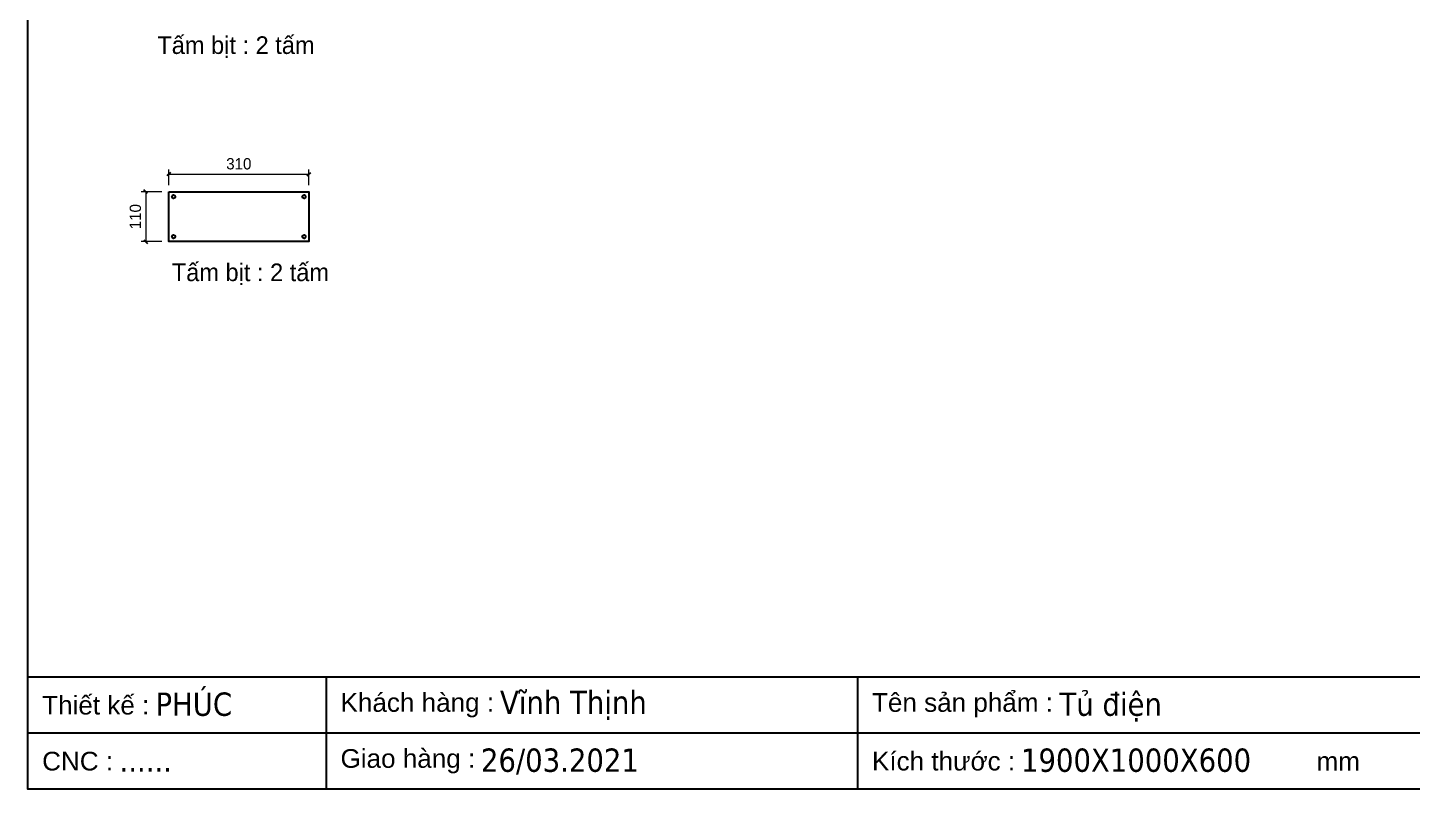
# Model space of a CAD drawing. Header units: millimetres. Extents: x 0 to 6126, y 0 to 4331.
# Drawn here: x 0 to 3063, y 0 to 1684 of the extents above; entities that cross this region are included whole.
import ezdxf
from ezdxf.enums import TextEntityAlignment as Align

# ---------------------------------------------------------------- set-up
doc = ezdxf.new("R2010")
doc.units = ezdxf.units.MM
doc.styles.add('Arial', font='arial.ttf')
doc.styles.add('Tahoma (Input Text)', font='tahoma.ttf')
doc.dimstyles.new('Dim-25', dxfattribs={"dimtxt": 25, "dimasz": 8, "dimexe": 10, "dimexo": 15, "dimgap": 10, "dimtad": 1, "dimdec": 0, "dimtxsty": 'Standard', "dimblk": 'OBLIQUE', "dimcen": 10, "dimclrd": 5, "dimclre": 5, "dimclrt": 3, "dimazin": 3, "dimtfac": 1, "dimtdec": 0, "dimtmove": 0, "dimatfit": 3, "dimldrblk": 'OBLIQUE', "dimlwd": 9, "dimlwe": 9})

# ---------------------------------------------------------------- blocks, each defined once
blk = doc.blocks.new('khungtenAsean2')
at = {"color": 7}
for p, q in [((2970, -1980), (0, -1980)), ((320, -1980), (320, -2100)), ((890, -1980), (890, -2100)), ((2020, -2040), (0, -2040))]:
    blk.add_line(p, q, dxfattribs=at)
blk.add_lwpolyline([(0, 0), (2970, 0), (2970, -2100), (0, -2100)], close=True, dxfattribs=at)
at = {"color": 2, "char_height": 20, "width": 917.634, "attachment_point": 4, "style": 'Arial'}
for s, insert in [('  Thiết kế :', (0, -2010)), ('  Khách hàng :', (320, -2010)), ('  Tên sản phẩm :', (890, -2010)), ('  CNC :', (0, -2070)), ('  Giao hàng :', (320, -2070)), ('  Kích thước :', (890, -2070)), ('mm', (1382.3, -2070))]:
    blk.add_mtext(s, dxfattribs=dict(at, insert=insert))
at = {"color": 1, "style": 'Tahoma (Input Text)', "flags": 8}
for tag, p in [('#01', (137.1, -2021.3)), ('#03', (506.6, -2019.3)), ('#05', (1106.6, -2021.3)), ('#07', (1834.7, -2021.3)), ('#09', (2146.7, -2021.3)), ('#02', (98.5, -2081.3)), ('#04', (486.1, -2081.3)), ('#06', (1065.3, -2081.3)), ('#08', (1817.4, -2081.3)), ('#10', (2146.7, -2081.3))]:
    blk.add_attdef(tag, p, '', height=25, dxfattribs=at)
blk.add_attdef('#11', text='', height=25, dxfattribs=at).set_placement((2915, -2067.3), align=Align.CENTER)
blk = doc.blocks.new('*D27')
at = {"color": 0, "linetype": 'ByBlock', "lineweight": -2}
for p, q in [((316, 1363.8), (308, 1355.8)), ((618, 1355.8), (626, 1363.8))]:
    blk.add_line(p, q, dxfattribs=at)
at = {"color": 5, "lineweight": 9, "ltscale": 3, "transparency": 16777216}
for p, q in [((312, 1335.8), (312, 1369.8)), ((312, 1359.8), (622, 1359.8)), ((622, 1335.8), (622, 1369.8))]:
    blk.add_line(p, q, dxfattribs=at)
at = {"layer": 'Defpoints', "color": 0, "ltscale": 3, "transparency": 16777216}
for p in [(622, 1359.8), (312, 1320.8), (622, 1320.8)]:
    blk.add_point(p, dxfattribs=at)
at = {"color": 3, "ltscale": 3, "transparency": 16777216, "insert": (467, 1382.6), "char_height": 25, "attachment_point": 5}
blk.add_mtext('310', dxfattribs=at)
blk = doc.blocks.new('_Oblique')
at = {"color": 0, "linetype": 'ByBlock', "lineweight": -2}
blk.add_line((-0.5, -0.5), (0.5, 0.5), dxfattribs=at)
blk = doc.blocks.new('*D28')
at = {"color": 5, "lineweight": 9, "ltscale": 3, "transparency": 16777216}
for p, q in [((297, 1320.8), (251.1, 1320.8)), ((261.1, 1320.8), (261.1, 1210.8)), ((297, 1210.8), (251.1, 1210.8))]:
    blk.add_line(p, q, dxfattribs=at)
at = {"color": 0, "linetype": 'ByBlock', "lineweight": -2}
for p, q in [((265.1, 1316.8), (257.1, 1324.8)), ((257.1, 1214.8), (265.1, 1206.8))]:
    blk.add_line(p, q, dxfattribs=at)
at = {"layer": 'Defpoints', "color": 0, "ltscale": 3, "transparency": 16777216}
for p in [(312, 1320.8), (261.1, 1210.8), (312, 1210.8)]:
    blk.add_point(p, dxfattribs=at)
at = {"color": 3, "ltscale": 3, "transparency": 16777216, "insert": (238.3, 1265.8), "char_height": 25, "attachment_point": 5, "rotation": 90}
blk.add_mtext('110', dxfattribs=at)

msp = doc.modelspace()

# ---------------------------------------------------------------- linework, layer by layer
at = {"color": 7}
msp.add_lwpolyline([(312, 1320.8), (622, 1320.8), (622, 1210.8), (312, 1210.8)], close=True, dxfattribs=at)
for centre in [(322.8, 1310.1), (611.3, 1310.1), (322.8, 1221.6), (611.3, 1221.6)]:
    msp.add_circle(centre, 4, dxfattribs=at)

# ---------------------------------------------------------------- block references
ref = msp.add_blockref('khungtenAsean2', (0, 4331.3), dxfattribs=dict(at, xscale=2.0625, yscale=2.0625, zscale=2.0625))
ref.add_attrib('#06', '1900X1000X600', (2197.2, 38.6), dxfattribs={"color": 1, "height": 51.562, "style": 'Tahoma (Input Text)'})
ref.add_attrib('#05', 'Tủ điện', (2282.4, 162.4), dxfattribs={"color": 1, "height": 51.56, "style": 'Tahoma (Input Text)'})
ref.add_attrib('#04', '26/03.2021', (1002.6, 38.6), dxfattribs={"color": 1, "height": 51.56, "style": 'Tahoma (Input Text)'})
ref.add_attrib('#03', 'Vĩnh Thịnh', (1044.8, 166.4), dxfattribs={"color": 1, "height": 51.56, "style": 'Tahoma (Input Text)'})
ref.add_attrib('#02', '......', (203.1, 38.6), dxfattribs={"color": 1, "height": 51.56, "style": 'Tahoma (Input Text)'})
ref.add_attrib('#01', 'PHÚC', (282.7, 162.4), dxfattribs={"color": 1, "height": 51.56, "style": 'Tahoma (Input Text)'})

# ---------------------------------------------------------------- texts
at = {"color": 2, "char_height": 39, "width": 575, "attachment_point": 5}
for insert in [(460.7, 1640.7), (492.7, 1138.5)]:
    msp.add_mtext('Tấm bịt : 2 tấm', dxfattribs=dict(at, insert=insert))

# ---------------------------------------------------------------- dimensions: what is measured, and where the dimension line sits
at = {"color": 2, "ltscale": 3}
dim = msp.add_linear_dim(base=(622, 1359.8), p1=(312, 1320.8), p2=(622, 1320.8), dimstyle='Dim-25', dxfattribs=at)
dim.commit()
dim.dimension.update_dxf_attribs({"geometry": '*D27', "text_midpoint": (467, 1382.6)})
dim = msp.add_linear_dim(base=(261.1, 1210.8), p1=(312, 1320.8), p2=(312, 1210.8), angle=90, dimstyle='Dim-25', dxfattribs=at)
dim.commit()
dim.dimension.update_dxf_attribs({"geometry": '*D28', "text_midpoint": (238.3, 1265.8)})

doc.saveas('drawing.dxf')
